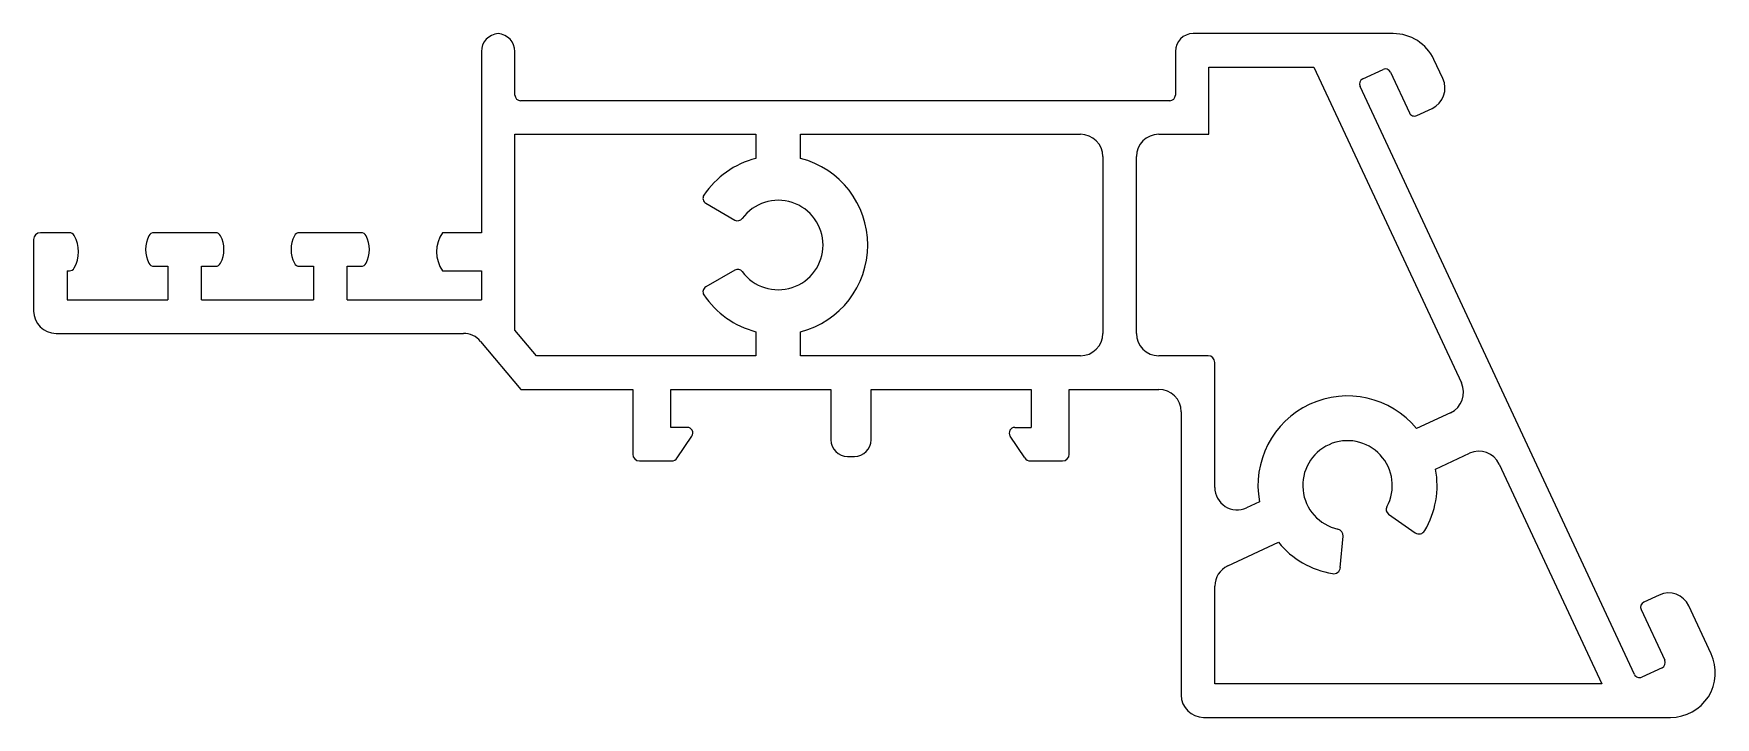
# Model space of a CAD drawing. Extents: x 2753.4 to 2828.6, y 1293.8 to 1324.4.
import ezdxf

# ---------------------------------------------------------------- set-up
doc = ezdxf.new("R2010")
doc.units = 0
doc.layers.get('0').update_dxf_attribs({"linetype": 'CONTINUOUS'})

msp = doc.modelspace()

# ---------------------------------------------------------------- linework, layer by layer
for p, q in [((2814.183, 1324.386), (2805.246, 1324.386)), ((2773.446, 1323.586), (2773.446, 1315.486)), ((2774.946, 1321.636), (2774.946, 1323.586)), ((2804.446, 1323.586), (2804.446, 1321.636)), ((2816.396, 1322.373), (2815.996, 1323.231)), ((2805.946, 1322.886), (2810.64, 1322.886)), ((2805.946, 1319.886), (2805.946, 1322.886)), ((2810.64, 1322.886), (2817.222, 1308.77)), ((2812.816, 1322.358), (2813.723, 1322.781)), ((2814.055, 1322.66), (2814.9, 1320.848)), ((2824.951, 1295.743), (2812.696, 1322.026)), ((2804.196, 1321.386), (2775.196, 1321.386)), ((2815.232, 1320.727), (2815.912, 1321.044)), ((2774.946, 1319.886), (2785.708, 1319.886)), ((2774.946, 1311.132), (2774.946, 1319.886)), ((2785.708, 1319.886), (2785.708, 1318.809)), ((2787.708, 1319.886), (2800.208, 1319.886)), ((2787.708, 1318.809), (2787.708, 1319.886)), ((2803.708, 1319.886), (2805.946, 1319.886)), ((2801.208, 1318.886), (2801.208, 1310.986)), ((2802.708, 1310.986), (2802.708, 1318.886)), ((2783.468, 1316.807), (2784.772, 1316.054)), ((2755.042, 1315.486), (2753.746, 1315.486)), ((2761.574, 1315.486), (2758.818, 1315.486)), ((2768.074, 1315.486), (2765.318, 1315.486)), ((2773.446, 1315.486), (2771.711, 1315.486)), ((2753.446, 1315.186), (2753.446, 1311.986)), ((2758.818, 1313.986), (2759.446, 1313.986)), ((2759.446, 1313.986), (2759.446, 1312.486)), ((2760.946, 1312.486), (2760.946, 1313.986)), ((2760.946, 1313.986), (2761.574, 1313.986)), ((2765.318, 1313.986), (2765.946, 1313.986)), ((2765.946, 1313.986), (2765.946, 1312.486)), ((2767.446, 1312.486), (2767.446, 1313.986)), ((2767.446, 1313.986), (2768.074, 1313.986)), ((2754.946, 1313.784), (2754.946, 1312.486)), ((2754.946, 1313.784), (2755.042, 1313.784)), ((2771.711, 1313.784), (2773.446, 1313.784)), ((2773.446, 1313.784), (2773.446, 1312.486)), ((2784.772, 1313.818), (2783.468, 1313.065)), ((2754.946, 1312.486), (2759.446, 1312.486)), ((2760.946, 1312.486), (2765.946, 1312.486)), ((2767.446, 1312.486), (2773.446, 1312.486)), ((2754.446, 1310.986), (2772.644, 1310.986)), ((2775.908, 1309.986), (2774.946, 1311.132)), ((2785.708, 1311.063), (2785.708, 1309.986)), ((2787.708, 1309.986), (2787.708, 1311.063)), ((2773.41, 1310.629), (2775.208, 1308.486)), ((2785.708, 1309.986), (2775.908, 1309.986)), ((2800.208, 1309.986), (2787.708, 1309.986)), ((2805.908, 1309.986), (2803.708, 1309.986)), ((2806.208, 1304.1), (2806.208, 1309.686)), ((2775.208, 1308.486), (2780.208, 1308.486)), ((2780.208, 1308.486), (2780.208, 1305.587)), ((2781.908, 1306.786), (2781.908, 1308.486)), ((2781.908, 1308.486), (2789.058, 1308.486)), ((2789.058, 1308.486), (2789.058, 1306.236)), ((2790.858, 1306.236), (2790.858, 1308.486)), ((2790.858, 1308.486), (2798.008, 1308.486)), ((2798.008, 1308.486), (2798.008, 1306.786)), ((2799.708, 1305.586), (2799.708, 1308.486)), ((2799.708, 1308.486), (2803.708, 1308.486)), ((2804.708, 1307.486), (2804.708, 1294.824)), ((2816.738, 1307.441), (2815.225, 1306.735)), ((2782.642, 1306.786), (2781.908, 1306.786)), ((2782.198, 1305.419), (2782.85, 1306.397)), ((2797.719, 1305.419), (2797.067, 1306.397)), ((2797.275, 1306.786), (2798.008, 1306.786)), ((2780.51, 1305.286), (2781.948, 1305.286)), ((2789.808, 1305.486), (2790.108, 1305.486)), ((2797.968, 1305.286), (2799.408, 1305.286)), ((2816.071, 1304.923), (2817.584, 1305.628)), ((2818.913, 1305.145), (2823.492, 1295.324)), ((2808.205, 1303.462), (2807.631, 1303.194)), ((2813.969, 1302.91), (2815.159, 1302.077)), ((2811.816, 1300.518), (2811.939, 1301.921)), ((2806.786, 1300.593), (2809.05, 1301.649)), ((2806.208, 1295.324), (2806.208, 1299.687)), ((2826.055, 1299.292), (2825.375, 1298.975)), ((2825.254, 1298.643), (2826.311, 1296.377)), ((2828.382, 1296.669), (2827.384, 1298.809)), ((2826.19, 1296.045), (2825.284, 1295.622)), ((2823.492, 1295.324), (2806.208, 1295.324)), ((2805.708, 1293.824), (2826.569, 1293.824))]:
    msp.add_line(p, q)
for centre, radius, start, end in [((2774.246, 1323.586), 0.8, 93.58332, 180), ((2774.146, 1323.586), 0.8, 0, 86.41668), ((2805.246, 1323.586), 0.8, 90, 180), ((2814.183, 1322.386), 2, 25, 90), ((2812.922, 1322.132), 0.25, 115, 205), ((2813.828, 1322.555), 0.25, 25, 115), ((2815.49, 1321.95), 1, 295, 25), ((2775.196, 1321.636), 0.25, 180, 270), ((2804.196, 1321.636), 0.25, 270, 0), ((2815.127, 1320.953), 0.25, 205, 295), ((2800.208, 1318.886), 1, 0, 90), ((2803.708, 1318.886), 1, 90, 180), ((2786.708, 1314.936), 4, 104.47751, 146.17745), ((2786.708, 1314.936), 4, 284.47751, 75.52249), ((2783.593, 1317.023), 0.25, 146.17745, 240), ((2786.708, 1314.936), 2, 216.37937, 143.62063), ((2753.746, 1315.186), 0.3, 90, 180), ((2755.042, 1315.236), 0.25, 28.74171, 90), ((2758.818, 1315.236), 0.25, 90, 152.58397), ((2761.574, 1315.236), 0.25, 27.41603, 90), ((2765.318, 1315.236), 0.25, 90, 152.58397), ((2768.074, 1315.236), 0.25, 27.41603, 90), ((2772.946, 1314.635), 1.5, 145.43193, 214.56807), ((2784.897, 1316.27), 0.25, 240, 323.62063), ((2753.946, 1314.635), 1.5, 331.25829, 28.74171), ((2759.782, 1314.736), 1.336, 152.58397, 207.41603), ((2760.61, 1314.736), 1.336, 332.58397, 27.41603), ((2766.282, 1314.736), 1.336, 152.58397, 207.41603), ((2767.11, 1314.736), 1.336, 332.58397, 27.41603), ((2755.042, 1314.034), 0.25, 270, 331.25829), ((2758.818, 1314.236), 0.25, 207.41603, 270), ((2761.574, 1314.236), 0.25, 270, 332.58397), ((2765.318, 1314.236), 0.25, 207.41603, 270), ((2768.074, 1314.236), 0.25, 270, 332.58397), ((2784.897, 1313.601), 0.25, 36.37937, 120), ((2783.593, 1312.848), 0.25, 120, 213.82255), ((2786.708, 1314.936), 4, 213.82255, 255.52249), ((2754.446, 1311.986), 1, 180, 270), ((2772.644, 1309.986), 1, 40, 90), ((2800.208, 1310.986), 1, 270, 0), ((2803.708, 1310.986), 1, 180, 270), ((2805.908, 1309.686), 0.3, 0, 90), ((2816.316, 1308.347), 1, 295, 25), ((2803.708, 1307.486), 1, 0, 90), ((2812.138, 1304.192), 4, 39.47751, 190.52249), ((2782.642, 1306.536), 0.25, 326.30993, 90), ((2797.275, 1306.536), 0.25, 90, 213.69007), ((2789.808, 1306.236), 0.75, 180, 270), ((2790.108, 1306.236), 0.75, 270, 360), ((2812.138, 1304.192), 2, 331.37937, 257.50528), ((2818.006, 1304.722), 1, 25, 115), ((2780.51, 1305.587), 0.301, 180, 270), ((2781.948, 1305.586), 0.3, 270, 326.30993), ((2797.968, 1305.586), 0.3, 213.69007, 270), ((2799.408, 1305.586), 0.3, 270, 0), ((2812.138, 1304.192), 4, 329.65071, 10.52249), ((2807.208, 1304.1), 1, 180, 295), ((2814.113, 1303.114), 0.25, 151.37937, 235), ((2811.64, 1301.947), 0.3, 355, 77.50528), ((2815.331, 1302.323), 0.3, 235, 329.65071), ((2812.138, 1304.192), 4, 219.47751, 260.34929), ((2807.208, 1299.687), 1, 115, 180), ((2811.518, 1300.545), 0.3, 260.34929, 355), ((2825.481, 1298.749), 0.25, 115, 205), ((2826.478, 1298.386), 1, 25, 115), ((2826.569, 1295.824), 2, 270, 25), ((2826.084, 1296.272), 0.25, 295, 25), ((2825.178, 1295.849), 0.25, 205, 295), ((2805.708, 1294.824), 1, 180, 270)]:
    msp.add_arc(centre, radius, start, end)

doc.saveas('drawing.dxf')
